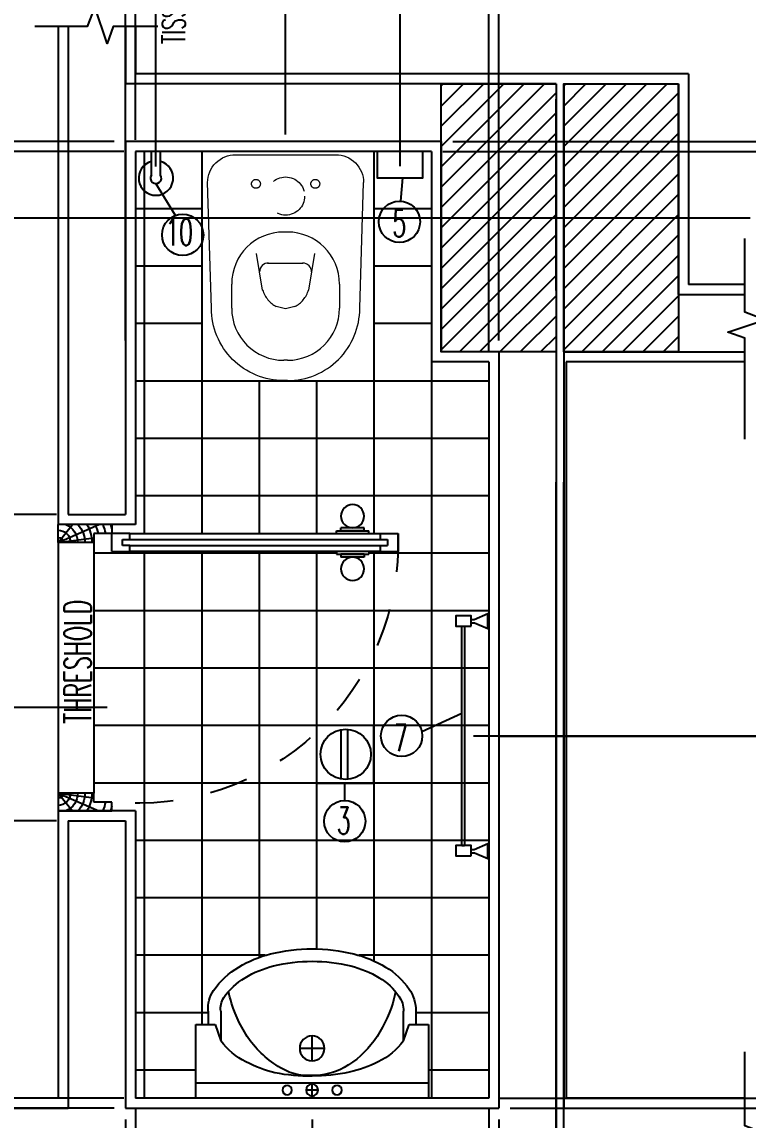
# Model space of a CAD drawing. Extents: x 417682.5 to 417711.4, y 43413.5 to 43433.4.
# Drawn here: x 417703.218 to 417705.115, y 43428.765 to 43431.633 of the extents above; entities that cross this region are included whole.
import ezdxf

# ---------------------------------------------------------------- set-up
doc = ezdxf.new("R2010")
doc.units = 0
doc.header["$MEASUREMENT"] = 0
doc.header["$PDMODE"] = 3
doc.header["$PDSIZE"] = 0.1
for name, pattern in [('CENTERX2', [4, 2.5, -0.5, 0.5, -0.5]), ('HIDDEN', [0.375, 0.25, -0.125]), ('HIDDEN2', [0.1875, 0.125, -0.0625])]:
    doc.linetypes.add(name, pattern=pattern)
doc.layers.get('0').update_dxf_attribs({"linetype": 'CONTINUOUS'})
doc.layers.get('DEFPOINTS').update_dxf_attribs({"linetype": 'CONTINUOUS'})
for name, color, linetype in [('2', 2, 'CONTINUOUS'), ('AXES', 11, 'CENTERX2'), ('COL', 2, 'CONTINUOUS'), ('DIM-NEW', 4, 'CONTINUOUS'), ('Dimout', 4, 'CONTINUOUS'), ('DOOR', 4, 'CONTINUOUS'), ('DW', 7, 'CONTINUOUS'), ('EJ', 8, 'CONTINUOUS'), ('ELE', 3, 'CONTINUOUS'), ('ELEV-MARK', 6, 'CONTINUOUS'), ('FIX', 3, 'CONTINUOUS'), ('HAT', 8, 'CONTINUOUS'), ('JUMP', 2, 'CONTINUOUS'), ('Plaster', 7, 'CONTINUOUS'), ('SUNI-FUR', 3, 'CONTINUOUS'), ('Tile', 5, 'CONTINUOUS'), ('TXT', 2, 'CONTINUOUS'), ('WALL', 6, 'CONTINUOUS')]:
    doc.layers.add(name, color=color, linetype=linetype)
doc.layers.get('EJ').off()
doc.styles.add('ROMANS', font='ROMANS.shx', dxfattribs={"width": 0.6})
doc.dimstyles.new('R50', dxfattribs={"dimscale": 0, "dimtxt": 0.06, "dimasz": 0.03, "dimexe": 0.03, "dimexo": 0.03, "dimgap": 0.03, "dimtad": 1, "dimdec": 0, "dimlfac": 1000, "dimzin": 13, "dimdsep": 46, "dimtxsty": 'ROMANS', "dimblk": 'ARCHTICK', "dimcen": 0.09, "dimclrd": 4, "dimclre": 4, "dimclrt": 2, "dimadec": 0, "dimazin": 0, "dimtfac": 1, "dimtdec": 0, "dimtofl": 0, "dimtmove": 2, "dimatfit": 3, "dimldrblk": 'CLOSEDBLANK', "dimfxl": 0, "dimtolj": 1, "dimtzin": 0, "dimarcsym": 0})

# ---------------------------------------------------------------- blocks, each defined once
blk = doc.blocks.new('C11')
at = {"layer": 'HAT'}
h = blk.add_hatch(dxfattribs=at)
h.set_pattern_fill('ANSI31', color=256, scale=300, style=0)
h.set_pattern_definition([(45, (-383765.23, -62181), (-26.5165043, 26.5165043), [])])
h.paths.add_polyline_path([(-20, 350), (-20, 700), (-320, 700), (-320, 350)])
h.paths.add_polyline_path([(-320, 0), (-20, 0), (-20, 350), (-320, 350)])
h = blk.add_hatch(dxfattribs=at)
h.set_pattern_fill('ANSI31', color=256, scale=300, style=0)
h.set_pattern_definition([(45, (-383445.23, -62181), (-26.5165043, 26.5165043), [])])
h.paths.add_polyline_path([(300, 350), (300, 700), (0, 700), (0, 350)])
h.paths.add_polyline_path([(0, 0), (300, 0), (300, 350), (0, 350)])
at = {"layer": 'COL'}
for points in [[(-20, 700), (-20, 0), (-320, 0), (-320, 700)], [(300, 700), (300, 0), (0, 0), (0, 700)]]:
    blk.add_lwpolyline(points, close=True, dxfattribs=at)
blk = doc.blocks.new('A$C3CD36B94')
at = {"layer": 'DOOR', "color": 0, "linetype": 'ByBlock'}
for p, q in [((105.9, 950.4), (55.9, 950.4)), ((55.9, 800.4), (55.9, 950.4)), ((105.9, 850.4), (105.9, 950.4)), ((805.9, 950.4), (855.9, 950.4)), ((805.9, 850.4), (805.9, 950.4)), ((855.9, 800.4), (855.9, 950.4)), ((855.9, 950.4), (855.9, 800.4)), ((80.9, 850.4), (105.9, 850.4)), ((80.9, 800.4), (80.9, 850.4)), ((830.9, 850.4), (805.9, 850.4)), ((830.9, 800.4), (830.9, 850.4)), ((55.9, 800.4), (80.9, 800.4)), ((130.9, 800.4), (80.9, 800.4)), ((80.9, 750.4), (80.9, 800.4)), ((130.9, 800.4), (130.9, 750.4)), ((855.9, 800.4), (830.9, 800.4)), ((113.9, 770.4), (97.9, 770.4)), ((97.9, 770.4), (97.9, 750.4)), ((113.9, 750.4), (113.9, 770.4)), ((97.9, 750.4), (80.9, 750.4)), ((130.9, 750.4), (113.9, 750.4)), ((64.7, 95.4), (64.7, 160.2)), ((73.7, 160.2), (64.7, 160.2)), ((73.7, 172.8), (73.7, 82.8)), ((80.9, 172.8), (73.7, 172.8)), ((73.7, 95.4), (73.7, 160.2)), ((130.9, 172.8), (138.1, 172.8)), ((138.1, 172.8), (138.1, 82.8)), ((138.1, 95.4), (138.1, 160.2)), ((138.1, 160.2), (147.1, 160.2)), ((147.1, 95.4), (147.1, 160.2)), ((73.7, 95.4), (64.7, 95.4)), ((138.1, 95.4), (147.1, 95.4)), ((80.9, 82.8), (73.7, 82.8)), ((130.9, 82.8), (138.1, 82.8)), ((80.9, 50.4), (80.9, 0.4)), ((80.9, 50.4), (97.9, 50.4)), ((97.9, 50.4), (97.9, 30.4)), ((113.9, 50.4), (113.9, 30.4)), ((113.9, 50.4), (130.9, 50.4)), ((130.9, 50.4), (130.9, 0.4)), ((130.9, 0.4), (80.9, 0.4)), ((80.9, 0.4), (130.9, 0.4)), ((97.9, 30.4), (113.9, 30.4))]:
    blk.add_line(p, q, dxfattribs=at)
at = {"layer": 'DOOR', "color": 9, "linetype": 'ByBlock'}
for p, q in [((105.9, 950.4), (55.9, 910.3)), ((105.9, 950.4), (55.9, 836.7)), ((105.9, 950.4), (92.6, 850.4)), ((805.9, 950.4), (819.3, 850.4)), ((805.9, 950.4), (855.9, 836.7)), ((805.9, 950.4), (855.9, 910.3))]:
    blk.add_line(p, q, dxfattribs=at)
at = {"layer": 'DOOR', "linetype": 'ByBlock'}
for p, q in [((80.9, 750.4), (80.9, 50.4)), ((97.9, 750.4), (97.9, 50.4)), ((113.9, 750.4), (113.9, 50.4)), ((130.9, 50.4), (130.9, 750.4))]:
    blk.add_line(p, q, dxfattribs=at)
at = {"layer": 'DOOR', "color": 0, "linetype": 'ByBlock'}
for centre in [(32.4, 127.8), (179.5, 127.8)]:
    blk.add_circle(centre, 32.4, dxfattribs=at)
at = {"layer": 'DOOR', "color": 9, "linetype": 'ByBlock'}
for centre, radius, start, end in [((105.9, 950.4), 54.4, 203.2074, 270), ((105.9, 950.4), 34.4, 180, 270), ((105.9, 950.4), 14.4, 180, 270), ((805.9, 950.4), 34.4, 270, 0), ((805.9, 950.4), 14.4, 270, 0), ((805.9, 950.4), 54.4, 270, 336.7926), ((105.9, 950.4), 74.4, 227.7764, 270), ((805.9, 950.4), 74.4, 270, 312.2236), ((105.9, 950.4), 94.4, 238.0182, 270), ((805.9, 950.4), 94.4, 270, 301.9818), ((105.9, 950.4), 114.4, 244.0838, 257.3774), ((105.9, 950.4), 134.4, 248.1598, 259.28), ((105.9, 950.4), 154.4, 251.1053, 256.2858), ((805.9, 950.4), 134.4, 280.72, 291.8402), ((805.9, 950.4), 154.4, 283.7142, 288.8947)]:
    blk.add_arc(centre, radius, start, end, dxfattribs=at)
at = {"layer": 'DOOR', "linetype": 'HIDDEN', "ltscale": 0.5}
blk.add_arc((105.9, 728.6), 728.6, 268.0335, 5.6617, dxfattribs=at)
blk = doc.blocks.new('WC')
at = {"layer": 'FIX', "lineweight": 20}
for p, q in [((475, 140.8), (538, 140.8)), ((394.8, 75.7), (490.4, 60.1)), ((339, 4.8), (339, -4.8)), ((533.7, 24.2), (539.5, 0)), ((539.5, 0), (533.7, -24.2)), ((674, 4.8), (674, -4.8)), ((490.4, -60.1), (394.8, -75.7)), ((538, -140.8), (475, -140.8)), ((213.2, -203.8), (210, -203.8))]:
    blk.add_line(p, q, dxfattribs=at)
at = {"layer": 'FIX', "linetype": 'Continuous', "lineweight": 20}
blk.add_line((420.1, -47.3), (420.4, 44.6), dxfattribs=at)
at = {"layer": 'FIX', "lineweight": 20}
for points in [[(210, -203.8, -0.414214), (137, -130.8), (137, 0), (137, 130.8, -0.414214), (210, 203.8)], [(727, -4.8), (727, 4.8, 0.414214), (538, 193.8), (210, 203.8)], [(727, 4.8), (727, -4.8, -0.414214), (538, -193.8), (210, -203.8)]]:
    blk.add_lwpolyline(points, format="xyb", dxfattribs=at)
at = {"layer": 'FIX', "linetype": 'HIDDEN', "lineweight": 20, "ltscale": 0.05}
for centre in [(213.2, 77.5), (213.2, -77.5)]:
    blk.add_circle(centre, 11.6, dxfattribs=at)
at = {"layer": 'FIX', "linetype": 'HIDDEN2', "lineweight": 20, "ltscale": 0.3}
blk.add_circle((245, 0), 49.8, dxfattribs=at)
at = {"layer": 'FIX', "lineweight": 20}
for centre, radius, start, end in [((475, 4.8), 136, 90, 180), ((538, 4.8), 136, 360, 90), ((464.4, -17.6), 82, 51.0758, 71.504), ((473, -6.9), 68.2, 27.1532, 51.0758), ((475, -4.8), 136, 180, 270), ((473, 6.9), 68.2, 308.9242, 332.8468), ((538, -4.8), 136, 270, 0), ((464.4, 17.6), 82, 288.496, 308.9242)]:
    blk.add_arc(centre, radius, start, end, dxfattribs=at)
at = {"layer": 'FIX', "linetype": 'Continuous', "lineweight": 20}
for centre, start, end in [((442.7, 45.5), 88.3879, 182.3338), ((442.4, -45.6), 177.6662, 271.6121)]:
    blk.add_arc(centre, 22.3, start, end, dxfattribs=at)
blk = doc.blocks.new('3')
at = {"layer": 'SUNI-FUR', "linetype": 'Continuous'}
for p, q in [((-0.3039, 0), (-0.3039, -0.1919)), ((0.3039, 0), (-0.3039, 0)), ((0.3039, -0.1919), (0.3039, 0)), ((0.0156, -0.021), (-0.0155, -0.021)), ((0, -0.0055), (0, -0.0366)), ((0.3039, -0.039), (-0.3039, -0.039)), ((0, -0.0975), (0, -0.1625)), ((0.0325, -0.13), (-0.0325, -0.13)), ((-0.2537, -0.1919), (-0.2387, -0.1496)), ((-0.2389, -0.2275), (-0.2389, -0.15)), ((0.2387, -0.1496), (0.2537, -0.1919)), ((0.2389, -0.15), (0.2389, -0.2275)), ((-0.3039, -0.1919), (-0.2537, -0.1919)), ((-0.2714, -0.2275), (-0.2714, -0.1919)), ((0.2537, -0.1919), (0.3039, -0.1919)), ((0.2714, -0.1919), (0.2714, -0.2275))]:
    blk.add_line(p, q, dxfattribs=at)
for centre, radius in [((-0.065, -0.021), 0.0124), ((0, -0.021), 0.0155), ((0.065, -0.021), 0.0124), ((0, -0.13), 0.0325)]:
    blk.add_circle(centre, radius, dxfattribs=at)
for centre, radius, start, end in [((-0.028, -0.3651), 0.3068, 103.0865, 118.1878), ((0.0537, -0.3121), 0.2697, 118.7422, 143.0578), ((-0.0078, -0.528), 0.4705, 89.0532, 100.9895), ((-0.012, -0.189), 0.1301, 84.8536, 119.4454), ((0.0031, -0.2275), 0.1682, 61.4441, 91.1678), ((0, -0.5271), 0.4694, 78.0637, 90), ((-0.0403, -0.2967), 0.2498, 35.9608, 60.2764), ((0.0338, -0.3673), 0.3061, 62.9623, 78.0637), ((-0.0851, -0.2667), 0.1932, 117.0377, 142.6695), ((0.0851, -0.2667), 0.1932, 37.3305, 62.9623), ((0.104, -0.3429), 0.3284, 144.0392, 163.2739), ((-0.104, -0.3429), 0.3284, 16.7261, 35.9608), ((-0.1911, -0.2352), 0.0807, 174.5539, 214.673), ((-0.1868, -0.2338), 0.0525, 173.0893, 213.2084), ((0.1708, -0.2275), 0.068, 325.327, 0), ((0.1708, -0.2275), 0.1005, 325.327, 0), ((0.2045, -0.3731), 0.4333, 163.2739, 167.375), ((-0.2045, -0.3731), 0.4333, 12.7359, 16.7261), ((-0.0828, -0.1603), 0.2123, 214.673, 239.0867), ((-0.0828, -0.1603), 0.1798, 214.673, 239.0867), ((0.0893, -0.1711), 0.1672, 300.9133, 325.327), ((0.0893, -0.1711), 0.1997, 300.9133, 325.327), ((-0.0354, -0.0811), 0.2721, 239.0867, 256.0699), ((0.0354, -0.0811), 0.2721, 283.9301, 300.9133), ((-0.0354, -0.0811), 0.3046, 239.0867, 256.0699), ((0.0354, -0.0811), 0.3046, 283.9301, 300.9133), ((0, 0.0617), 0.4192, 256.0699, 270), ((0, 0.0617), 0.4192, 270, 283.9301), ((0, 0.0617), 0.4517, 256.0699, 270), ((0, 0.0617), 0.4517, 270, 283.9301)]:
    blk.add_arc(centre, radius, start, end, dxfattribs=at)
blk = doc.blocks.new('A$C31925312')
at = {"layer": 'FIX'}
for p, q in [((0.0486, 0.625), (0.0838, 0.6402)), ((0.0838, 0.6402), (0.0859, 0.6402)), ((0.0838, 0.6402), (0.0838, 0.6007)), ((0.0845, 0.6402), (0.0845, 0.6007)), ((0.085, 0.6402), (0.085, 0.6007)), ((0.0856, 0.6402), (0.0856, 0.6007)), ((0.0224, 0.6066), (0.0159, 0.6066)), ((0.0395, 0.625), (0.0486, 0.625)), ((0.0395, 0.6163), (0.0476, 0.6163)), ((0.0476, 0.6163), (0.0838, 0.6007)), ((0.0838, 0.6007), (0.0859, 0.6007)), ((0.0486, 0.0242), (0.0838, 0.0394)), ((0.0838, 0.0394), (0.0838, 0)), ((0.0838, 0.0394), (0.0859, 0.0394)), ((0.0845, 0.0394), (0.0845, 0)), ((0.085, 0.0394), (0.085, 0)), ((0.0856, 0.0394), (0.0856, 0)), ((0.0395, 0.0242), (0.0486, 0.0242)), ((0.0395, 0.0156), (0.0476, 0.0156)), ((0.0476, 0.0156), (0.0838, 0)), ((0.0838, 0), (0.0859, 0))]:
    blk.add_line(p, q, dxfattribs=at)
for points in [[(0.0395, 0.6333), (0.0395, 0.6065), (0, 0.6065), (0, 0.6333)], [(0.0395, 0.0333), (0.0395, 0.0065), (0, 0.0065), (0, 0.0333)]]:
    blk.add_lwpolyline(points, close=True, dxfattribs=at)
blk.add_lwpolyline([(0.0159, 0.6066), (0.0159, 0.0333), (0.0224, 0.0333), (0.0224, 0.6066)], dxfattribs=at)
blk = doc.blocks.new('A$C67076F16')
at = {"layer": 'DIM-NEW'}
for p, q in [((0.0127, 0.0913), (0.1876, 0.0913)), ((0.0138, 0.1136), (0.1863, 0.1136))]:
    blk.add_line(p, q, dxfattribs=at)
at = {"layer": 'DW'}
blk.add_lwpolyline([(0, 0.2), (0, 0), (0.2, 0), (0.2, 0.2)], close=True, dxfattribs=at)
at = {"layer": 'FIX', "color": 2}
blk.add_circle((0.1, 0.0983), 0.0876, dxfattribs=at)
blk = doc.blocks.new('A$C785E76E1')
at = {"layer": 'JUMP'}
for p, q in [((0.033, 0.0529), (0.033, 0.1149)), ((0.057, 0.0529), (0.057, 0.1149))]:
    blk.add_line(p, q, dxfattribs=at)
for radius, start, end in [(0.045, 105.4782, 74.5218), (0.0144, 146.4427, 33.5573)]:
    blk.add_arc((0.045, 0.045), radius, start, end, dxfattribs=at)
blk = doc.blocks.new('_ARCHTICK')
at = {"color": 0, "linetype": 'ByBlock', "const_width": 0.15}
blk.add_lwpolyline([(-0.5, -0.5), (0.5, 0.5)], dxfattribs=at)
blk = doc.blocks.new('*D93')
at = {"layer": '2', "color": 4, "lineweight": -2}
for p, q in [((417703.9072, 43431.3386), (417703.9072, 43432.2558)), ((417704.2061, 43431.256), (417704.2061, 43432.2558)), ((417704.2061, 43432.2258), (417703.9072, 43432.2258))]:
    blk.add_line(p, q, dxfattribs=at)
at = {"layer": 'DEFPOINTS', "color": 0}
for p in [(417703.9072, 43432.2258), (417703.9072, 43431.3086), (417704.2061, 43431.226)]:
    blk.add_point(p, dxfattribs=at)
at = {"layer": '2', "color": 4, "lineweight": -2, "xscale": 0.03, "yscale": 0.03, "zscale": 0.03, "rotation": 180}
blk.add_blockref('_ARCHTICK', (417703.9072, 43432.2258), dxfattribs=at)
at = {"layer": '2', "color": 4, "lineweight": -2, "xscale": 0.03, "yscale": 0.03, "zscale": 0.03}
blk.add_blockref('_ARCHTICK', (417704.2061, 43432.2258), dxfattribs=at)
at = {"layer": '2', "color": 2, "insert": (417704.0567, 43432.2858), "char_height": 0.06, "attachment_point": 5, "style": 'ROMANS'}
blk.add_mtext('\\A1;299', dxfattribs=at)
blk = doc.blocks.new('_ClosedBlank')
at = {"color": 0, "linetype": 'ByBlock', "lineweight": -2}
for p, q in [((-1, 0.167), (0, 0)), ((-1, 0.167), (-1, -0.167)), ((0, 0), (-1, -0.167))]:
    blk.add_line(p, q, dxfattribs=at)
blk = doc.blocks.new('*D94')
at = {"layer": '2', "color": 4, "lineweight": -2}
for p, q in [((417703.5684, 43431.255), (417703.5684, 43432.2558)), ((417703.9072, 43431.3386), (417703.9072, 43432.2558)), ((417703.9072, 43432.2258), (417703.5684, 43432.2258))]:
    blk.add_line(p, q, dxfattribs=at)
at = {"layer": 'DEFPOINTS', "color": 0}
for p in [(417703.5684, 43432.2258), (417703.9072, 43431.3086), (417703.5684, 43431.225)]:
    blk.add_point(p, dxfattribs=at)
at = {"layer": '2', "color": 4, "lineweight": -2, "xscale": 0.03, "yscale": 0.03, "zscale": 0.03, "rotation": 180}
blk.add_blockref('_ARCHTICK', (417703.5684, 43432.2258), dxfattribs=at)
at = {"layer": '2', "color": 4, "lineweight": -2, "xscale": 0.03, "yscale": 0.03, "zscale": 0.03}
blk.add_blockref('_ARCHTICK', (417703.9072, 43432.2258), dxfattribs=at)
at = {"layer": '2', "color": 2, "insert": (417703.7378, 43432.2858), "char_height": 0.06, "attachment_point": 5, "style": 'ROMANS'}
blk.add_mtext('\\A1;339', dxfattribs=at)
blk = doc.blocks.new('*D95')
at = {"layer": '2', "color": 4, "lineweight": -2}
for p, q in [((417703.515, 43428.7919), (417703.515, 43428.0042)), ((417703.9765, 43428.7659), (417703.9765, 43428.0042)), ((417703.515, 43428.0342), (417703.9765, 43428.0342))]:
    blk.add_line(p, q, dxfattribs=at)
at = {"layer": 'DEFPOINTS', "color": 0}
for p in [(417703.515, 43428.8219), (417703.9765, 43428.7959), (417703.9765, 43428.0342)]:
    blk.add_point(p, dxfattribs=at)
at = {"layer": '2', "color": 4, "lineweight": -2, "xscale": 0.03, "yscale": 0.03, "zscale": 0.03, "rotation": 180}
blk.add_blockref('_ARCHTICK', (417703.515, 43428.0342), dxfattribs=at)
at = {"layer": '2', "color": 4, "lineweight": -2, "xscale": 0.03, "yscale": 0.03, "zscale": 0.03}
blk.add_blockref('_ARCHTICK', (417703.9765, 43428.0342), dxfattribs=at)
at = {"layer": '2', "color": 2, "insert": (417703.7458, 43428.0942), "char_height": 0.06, "attachment_point": 5, "style": 'ROMANS'}
blk.add_mtext('\\A1;462', dxfattribs=at)
blk = doc.blocks.new('*D96')
at = {"layer": '2', "color": 4, "lineweight": -2}
for p, q in [((417704.438, 43428.7919), (417704.438, 43428.0042)), ((417703.9765, 43428.7359), (417703.9765, 43428.0042)), ((417703.9765, 43428.0342), (417704.438, 43428.0342))]:
    blk.add_line(p, q, dxfattribs=at)
at = {"layer": 'DEFPOINTS', "color": 0}
for p in [(417704.438, 43428.8219), (417703.9765, 43428.7659), (417704.438, 43428.0342)]:
    blk.add_point(p, dxfattribs=at)
at = {"layer": '2', "color": 4, "lineweight": -2, "xscale": 0.03, "yscale": 0.03, "zscale": 0.03, "rotation": 180}
blk.add_blockref('_ARCHTICK', (417703.9765, 43428.0342), dxfattribs=at)
at = {"layer": '2', "color": 4, "lineweight": -2, "xscale": 0.03, "yscale": 0.03, "zscale": 0.03}
blk.add_blockref('_ARCHTICK', (417704.438, 43428.0342), dxfattribs=at)
at = {"layer": '2', "color": 2, "insert": (417704.2073, 43428.0942), "char_height": 0.06, "attachment_point": 5, "style": 'ROMANS'}
blk.add_mtext('\\A1;462', dxfattribs=at)
blk = doc.blocks.new('*D97')
at = {"layer": '2', "color": 4, "lineweight": -2}
for p, q in [((417703.515, 43428.7919), (417703.515, 43427.8549)), ((417704.438, 43428.7919), (417704.438, 43427.8549)), ((417703.515, 43427.8849), (417704.438, 43427.8849))]:
    blk.add_line(p, q, dxfattribs=at)
at = {"layer": 'DEFPOINTS', "color": 0}
for p in [(417703.515, 43428.8219), (417704.438, 43428.8219), (417704.438, 43427.8849)]:
    blk.add_point(p, dxfattribs=at)
at = {"layer": '2', "color": 4, "lineweight": -2, "xscale": 0.03, "yscale": 0.03, "zscale": 0.03, "rotation": 180}
blk.add_blockref('_ARCHTICK', (417703.515, 43427.8849), dxfattribs=at)
at = {"layer": '2', "color": 4, "lineweight": -2, "xscale": 0.03, "yscale": 0.03, "zscale": 0.03}
blk.add_blockref('_ARCHTICK', (417704.438, 43427.8849), dxfattribs=at)
at = {"layer": '2', "color": 2, "insert": (417703.9765, 43427.9449), "char_height": 0.06, "attachment_point": 5, "style": 'ROMANS'}
blk.add_mtext('\\A1;923', dxfattribs=at)
blk = doc.blocks.new('*D98')
at = {"layer": '2', "color": 4, "lineweight": -2}
for p, q in [((417703.489, 43428.7659), (417703.489, 43427.7055)), ((417704.464, 43428.7659), (417704.464, 43427.7055)), ((417703.489, 43427.7355), (417704.464, 43427.7355))]:
    blk.add_line(p, q, dxfattribs=at)
at = {"layer": 'DEFPOINTS', "color": 0}
for p in [(417703.489, 43428.7959), (417704.464, 43428.7959), (417704.464, 43427.7355)]:
    blk.add_point(p, dxfattribs=at)
at = {"layer": '2', "color": 4, "lineweight": -2, "xscale": 0.03, "yscale": 0.03, "zscale": 0.03, "rotation": 180}
blk.add_blockref('_ARCHTICK', (417703.489, 43427.7355), dxfattribs=at)
at = {"layer": '2', "color": 4, "lineweight": -2, "xscale": 0.03, "yscale": 0.03, "zscale": 0.03}
blk.add_blockref('_ARCHTICK', (417704.464, 43427.7355), dxfattribs=at)
at = {"layer": '2', "color": 2, "insert": (417703.9765, 43427.7955), "char_height": 0.06, "attachment_point": 5, "style": 'ROMANS'}
blk.add_mtext('\\A1;975', dxfattribs=at)
blk = doc.blocks.new('*D99')
at = {"layer": '2', "color": 4, "lineweight": -2}
for p, q in [((417704.398, 43429.768), (417705.9457, 43429.768)), ((417705.9157, 43428.8219), (417705.9157, 43429.768)), ((417704.468, 43428.8219), (417705.9457, 43428.8219))]:
    blk.add_line(p, q, dxfattribs=at)
at = {"layer": 'DEFPOINTS', "color": 0}
for p in [(417704.368, 43429.768), (417705.9157, 43429.768), (417704.438, 43428.8219)]:
    blk.add_point(p, dxfattribs=at)
at = {"layer": '2', "color": 4, "lineweight": -2, "xscale": 0.03, "yscale": 0.03, "zscale": 0.03}
for p, rotation in [((417705.9157, 43429.768), 90), ((417705.9157, 43428.8219), 270)]:
    blk.add_blockref('_ARCHTICK', p, dxfattribs=dict(at, rotation=rotation))
at = {"layer": '2', "color": 2, "insert": (417705.8557, 43429.2949), "char_height": 0.06, "attachment_point": 5, "rotation": 90, "style": 'ROMANS'}
blk.add_mtext('\\A1;946', dxfattribs=at)
blk = doc.blocks.new('*D100')
at = {"layer": '2', "color": 4, "lineweight": -2}
for p, q in [((417704.318, 43431.2949), (417705.9457, 43431.2949)), ((417705.9157, 43429.7673), (417705.9157, 43431.2949)), ((417704.468, 43429.7673), (417705.9457, 43429.7673))]:
    blk.add_line(p, q, dxfattribs=at)
at = {"layer": 'DEFPOINTS', "color": 0}
for p in [(417704.288, 43431.2949), (417705.9157, 43431.2949), (417704.438, 43429.7673)]:
    blk.add_point(p, dxfattribs=at)
at = {"layer": '2', "color": 4, "lineweight": -2, "xscale": 0.03, "yscale": 0.03, "zscale": 0.03}
for p, rotation in [((417705.9157, 43431.2949), 90), ((417705.9157, 43429.7673), 270)]:
    blk.add_blockref('_ARCHTICK', p, dxfattribs=dict(at, rotation=rotation))
at = {"layer": '2', "color": 2, "insert": (417705.8557, 43430.5311), "char_height": 0.06, "attachment_point": 5, "rotation": 90, "style": 'ROMANS'}
blk.add_mtext('\\A1;1528', dxfattribs=at)
blk = doc.blocks.new('*D102')
at = {"layer": '2', "color": 4, "lineweight": -2}
for p, q in [((417704.344, 43431.3209), (417706.2667, 43431.3209)), ((417706.2367, 43431.3209), (417706.2367, 43428.7959)), ((417704.494, 43428.7959), (417706.2667, 43428.7959))]:
    blk.add_line(p, q, dxfattribs=at)
at = {"layer": 'DEFPOINTS', "color": 0}
for p in [(417704.314, 43431.3209), (417704.464, 43428.7959), (417706.2367, 43428.7959)]:
    blk.add_point(p, dxfattribs=at)
at = {"layer": '2', "color": 4, "lineweight": -2, "xscale": 0.03, "yscale": 0.03, "zscale": 0.03}
for p, rotation in [((417706.2367, 43431.3209), 90), ((417706.2367, 43428.7959), 270)]:
    blk.add_blockref('_ARCHTICK', p, dxfattribs=dict(at, rotation=rotation))
at = {"layer": '2', "color": 2, "insert": (417706.1767, 43430.0584), "char_height": 0.06, "attachment_point": 5, "rotation": 90, "style": 'ROMANS'}
blk.add_mtext('\\A1;2525', dxfattribs=at)
blk = doc.blocks.new('*D103')
at = {"layer": '2', "color": 4, "lineweight": -2}
for p, q in [((417703.515, 43431.3249), (417703.515, 43432.2558)), ((417703.5684, 43431.255), (417703.5684, 43432.2558)), ((417703.515, 43432.2258), (417703.485, 43432.2258)), ((417703.5684, 43432.2258), (417703.5984, 43432.2258))]:
    blk.add_line(p, q, dxfattribs=at)
at = {"layer": 'DEFPOINTS', "color": 0}
for p in [(417703.515, 43432.2258), (417703.515, 43431.2949), (417703.5684, 43431.225)]:
    blk.add_point(p, dxfattribs=at)
at = {"layer": '2', "color": 4, "lineweight": -2, "xscale": 0.03, "yscale": 0.03, "zscale": 0.03}
blk.add_blockref('_ARCHTICK', (417703.515, 43432.2258), dxfattribs=at)
at = {"layer": '2', "color": 4, "lineweight": -2, "xscale": 0.03, "yscale": 0.03, "zscale": 0.03, "rotation": 180}
blk.add_blockref('_ARCHTICK', (417703.5684, 43432.2258), dxfattribs=at)
at = {"layer": '2', "color": 2, "insert": (417703.5417, 43432.3308), "char_height": 0.06, "attachment_point": 5, "style": 'ROMANS'}
blk.add_mtext('\\A1;53', dxfattribs=at)
blk = doc.blocks.new('*D104')
at = {"layer": '2', "color": 4, "lineweight": -2}
for p, q in [((417704.2061, 43431.3249), (417704.2061, 43432.2558)), ((417704.438, 43430.7749), (417704.438, 43432.2558)), ((417704.2061, 43432.2258), (417704.438, 43432.2258))]:
    blk.add_line(p, q, dxfattribs=at)
at = {"layer": 'DEFPOINTS', "color": 0}
for p in [(417704.438, 43432.2258), (417704.2061, 43431.2949), (417704.438, 43430.7449)]:
    blk.add_point(p, dxfattribs=at)
at = {"layer": '2', "color": 4, "lineweight": -2, "xscale": 0.03, "yscale": 0.03, "zscale": 0.03, "rotation": 180}
blk.add_blockref('_ARCHTICK', (417704.2061, 43432.2258), dxfattribs=at)
at = {"layer": '2', "color": 4, "lineweight": -2, "xscale": 0.03, "yscale": 0.03, "zscale": 0.03}
blk.add_blockref('_ARCHTICK', (417704.438, 43432.2258), dxfattribs=at)
at = {"layer": '2', "color": 2, "insert": (417704.3221, 43432.2858), "char_height": 0.06, "attachment_point": 5, "style": 'ROMANS'}
blk.add_mtext('\\A1;232', dxfattribs=at)
blk = doc.blocks.new('*D106')
at = {"layer": '2', "color": 4, "lineweight": -2}
for p, q in [((417703.489, 43430.8009), (417703.489, 43432.5118)), ((417704.464, 43430.8009), (417704.464, 43432.5118)), ((417704.464, 43432.4818), (417703.489, 43432.4818))]:
    blk.add_line(p, q, dxfattribs=at)
at = {"layer": 'DEFPOINTS', "color": 0}
for p in [(417703.489, 43432.4818), (417703.489, 43430.7709), (417704.464, 43430.7709)]:
    blk.add_point(p, dxfattribs=at)
at = {"layer": '2', "color": 4, "lineweight": -2, "xscale": 0.03, "yscale": 0.03, "zscale": 0.03, "rotation": 180}
blk.add_blockref('_ARCHTICK', (417703.489, 43432.4818), dxfattribs=at)
at = {"layer": '2', "color": 4, "lineweight": -2, "xscale": 0.03, "yscale": 0.03, "zscale": 0.03}
blk.add_blockref('_ARCHTICK', (417704.464, 43432.4818), dxfattribs=at)
at = {"layer": '2', "color": 2, "insert": (417703.9765, 43432.5418), "char_height": 0.06, "attachment_point": 5, "style": 'ROMANS'}
blk.add_mtext('\\A1;975', dxfattribs=at)
blk = doc.blocks.new('*D107')
at = {"layer": '2', "color": 4, "lineweight": -2}
for p, q in [((417703.485, 43431.2949), (417702.6709, 43431.2949)), ((417702.7009, 43431.2949), (417702.7009, 43430.3459)), ((417703.309, 43430.3459), (417702.6709, 43430.3459))]:
    blk.add_line(p, q, dxfattribs=at)
at = {"layer": 'DEFPOINTS', "color": 0}
for p in [(417703.515, 43431.2949), (417702.7009, 43430.3459), (417703.339, 43430.3459)]:
    blk.add_point(p, dxfattribs=at)
at = {"layer": '2', "color": 4, "lineweight": -2, "xscale": 0.03, "yscale": 0.03, "zscale": 0.03}
for p, rotation in [((417702.7009, 43431.2949), 90), ((417702.7009, 43430.3459), 270)]:
    blk.add_blockref('_ARCHTICK', p, dxfattribs=dict(at, rotation=rotation))
at = {"layer": '2', "color": 2, "insert": (417702.6409, 43430.8204), "char_height": 0.06, "attachment_point": 5, "rotation": 90, "style": 'ROMANS'}
blk.add_mtext('\\A1;949', dxfattribs=at)
blk = doc.blocks.new('*D108')
at = {"layer": '2', "color": 4, "lineweight": -2}
for p, q in [((417702.7009, 43429.5459), (417702.7009, 43430.3459)), ((417703.309, 43429.5459), (417702.6709, 43429.5459))]:
    blk.add_line(p, q, dxfattribs=at)
at = {"layer": 'DEFPOINTS', "color": 0}
for p in [(417702.7009, 43430.3459), (417702.7009, 43430.3459), (417703.339, 43429.5459)]:
    blk.add_point(p, dxfattribs=at)
at = {"layer": '2', "color": 4, "lineweight": -2, "xscale": 0.03, "yscale": 0.03, "zscale": 0.03}
for p, rotation in [((417702.7009, 43430.3459), 90), ((417702.7009, 43429.5459), 270)]:
    blk.add_blockref('_ARCHTICK', p, dxfattribs=dict(at, rotation=rotation))
at = {"layer": '2', "color": 2, "insert": (417702.6409, 43429.9459), "char_height": 0.06, "attachment_point": 5, "rotation": 90, "style": 'ROMANS'}
blk.add_mtext('\\A1;800', dxfattribs=at)
blk = doc.blocks.new('*D109')
at = {"layer": '2', "color": 4, "lineweight": -2}
for p, q in [((417703.309, 43429.5459), (417702.6709, 43429.5459)), ((417702.7009, 43429.5459), (417702.7009, 43428.8219)), ((417703.485, 43428.8219), (417702.6709, 43428.8219))]:
    blk.add_line(p, q, dxfattribs=at)
at = {"layer": 'DEFPOINTS', "color": 0}
for p in [(417703.339, 43429.5459), (417702.7009, 43428.8219), (417703.515, 43428.8219)]:
    blk.add_point(p, dxfattribs=at)
at = {"layer": '2', "color": 4, "lineweight": -2, "xscale": 0.03, "yscale": 0.03, "zscale": 0.03}
for p, rotation in [((417702.7009, 43429.5459), 90), ((417702.7009, 43428.8219), 270)]:
    blk.add_blockref('_ARCHTICK', p, dxfattribs=dict(at, rotation=rotation))
at = {"layer": '2', "color": 2, "insert": (417702.6409, 43429.1839), "char_height": 0.06, "attachment_point": 5, "rotation": 90, "style": 'ROMANS'}
blk.add_mtext('\\A1;724', dxfattribs=at)
blk = doc.blocks.new('*D110')
at = {"layer": '2', "color": 4, "lineweight": -2}
for p, q in [((417703.485, 43431.2949), (417702.5685, 43431.2949)), ((417702.5985, 43428.8219), (417702.5985, 43431.2949)), ((417703.485, 43428.8219), (417702.5685, 43428.8219))]:
    blk.add_line(p, q, dxfattribs=at)
at = {"layer": 'DEFPOINTS', "color": 0}
for p in [(417702.5985, 43431.2949), (417703.515, 43431.2949), (417703.515, 43428.8219)]:
    blk.add_point(p, dxfattribs=at)
at = {"layer": '2', "color": 4, "lineweight": -2, "xscale": 0.03, "yscale": 0.03, "zscale": 0.03}
for p, rotation in [((417702.5985, 43431.2949), 90), ((417702.5985, 43428.8219), 270)]:
    blk.add_blockref('_ARCHTICK', p, dxfattribs=dict(at, rotation=rotation))
at = {"layer": '2', "color": 2, "insert": (417702.5385, 43430.0584), "char_height": 0.06, "attachment_point": 5, "rotation": 90, "style": 'ROMANS'}
blk.add_mtext('\\A1;2473', dxfattribs=at)
blk = doc.blocks.new('*D111')
at = {"layer": '2', "color": 4, "lineweight": -2}
for p, q in [((417703.459, 43431.3209), (417702.4634, 43431.3209)), ((417702.4934, 43431.3209), (417702.4934, 43428.7959)), ((417703.459, 43428.7959), (417702.4634, 43428.7959))]:
    blk.add_line(p, q, dxfattribs=at)
at = {"layer": 'DEFPOINTS', "color": 0}
for p in [(417703.489, 43431.3209), (417702.4934, 43428.7959), (417703.489, 43428.7959)]:
    blk.add_point(p, dxfattribs=at)
at = {"layer": '2', "color": 4, "lineweight": -2, "xscale": 0.03, "yscale": 0.03, "zscale": 0.03}
for p, rotation in [((417702.4934, 43431.3209), 90), ((417702.4934, 43428.7959), 270)]:
    blk.add_blockref('_ARCHTICK', p, dxfattribs=dict(at, rotation=rotation))
at = {"layer": '2', "color": 2, "insert": (417702.4334, 43430.0584), "char_height": 0.06, "attachment_point": 5, "rotation": 90, "style": 'ROMANS'}
blk.add_mtext('\\A1;2525', dxfattribs=at)

msp = doc.modelspace()

# ---------------------------------------------------------------- linework, layer by layer
at = {"layer": '2'}
for p, q in [((417703.313, 43430.2731), (417703.313, 43429.6186)), ((417703.4065, 43430.2731), (417703.4065, 43429.6186)), ((417704.2631, 43429.7794), (417704.368, 43429.8275))]:
    msp.add_line(p, q, dxfattribs=at)
for points in [[(417703.5733, 43431.6206), (417703.4567, 43431.6206), (417703.4407, 43431.5766), (417703.4087, 43431.6726), (417703.3887, 43431.6206), (417703.2518, 43431.6206)], [(417704.1461, 43431.2949), (417704.1461, 43431.226), (417704.2661, 43431.226), (417704.2661, 43431.2949)], [(417705.1068, 43430.5434), (417705.1068, 43430.8069), (417705.0628, 43430.8229), (417705.1588, 43430.8549), (417705.1068, 43430.8749), (417705.1068, 43431.0675)], [(417705.1068, 43428.4184), (417705.1068, 43428.6819), (417705.0628, 43428.6979), (417705.1588, 43428.7299), (417705.1068, 43428.7499), (417705.1068, 43428.9425)]]:
    msp.add_lwpolyline(points, dxfattribs=at)
at = {"layer": 'AXES'}
for p, q in [((417704.614, 43427.9312), (417704.614, 43432.6118)), ((417704.634, 43427.9312), (417704.634, 43432.6118)), ((417702.6205, 43431.1209), (417706.5484, 43431.1209))]:
    msp.add_line(p, q, dxfattribs=at)
at = {"layer": 'DW'}
msp.add_line((417704.2086, 43431.1647), (417704.2134, 43431.226), dxfattribs=at)
at = {"layer": 'ELE'}
for p, q in [((417703.6193, 43431.1272), (417703.5684, 43431.2106)), ((417704.0617, 43429.5991), (417704.0617, 43429.6471))]:
    msp.add_line(p, q, dxfattribs=at)
at = {"layer": 'ELEV-MARK', "color": 6, "linetype": 'HIDDEN'}
msp.add_line((417703.4407, 43429.8422), (417701.8955, 43429.8422), dxfattribs=at)
at = {"layer": 'FIX', "color": 2}
for centre in [(417704.2045, 43431.1109), (417703.6384, 43431.0768), (417704.2104, 43429.768), (417704.0617, 43429.5451)]:
    msp.add_circle(centre, 0.054, dxfattribs=at)
at = {"layer": 'Plaster'}
for p, q in [((417703.313, 43431.6206), (417703.313, 43430.3199)), ((417703.515, 43431.6206), (417703.515, 43431.4969)), ((417704.96, 43431.4969), (417703.515, 43431.4969)), ((417704.96, 43431.4969), (417704.96, 43430.9469)), ((417704.288, 43431.2949), (417703.515, 43431.2949)), ((417703.515, 43431.2949), (417703.515, 43430.3199)), ((417704.288, 43431.2949), (417704.288, 43430.7449)), ((417705.1068, 43430.9469), (417704.96, 43430.9469)), ((417704.438, 43430.7449), (417704.288, 43430.7449)), ((417704.438, 43430.7449), (417704.438, 43428.8219)), ((417705.1068, 43430.7449), (417704.64, 43430.7449)), ((417704.64, 43430.7449), (417704.64, 43428.8219)), ((417703.515, 43430.3199), (417703.313, 43430.3199)), ((417703.313, 43429.5719), (417703.313, 43428.8219)), ((417703.515, 43429.5719), (417703.313, 43429.5719)), ((417703.515, 43429.5719), (417703.515, 43428.8219)), ((417703.313, 43428.8219), (417703.1168, 43428.8219)), ((417704.438, 43428.8219), (417703.515, 43428.8219)), ((417705.1068, 43428.8219), (417704.64, 43428.8219))]:
    msp.add_line(p, q, dxfattribs=at)
at = {"layer": 'Tile'}
for p, q in [((417703.538, 43431.2949), (417703.538, 43430.2965)), ((417703.688, 43431.2949), (417703.688, 43430.2965)), ((417704.138, 43431.2949), (417704.138, 43430.2965)), ((417703.688, 43431.1449), (417703.515, 43431.1449)), ((417704.288, 43431.1449), (417704.138, 43431.1449)), ((417703.688, 43430.9949), (417703.515, 43430.9949)), ((417704.288, 43430.9949), (417704.138, 43430.9949)), ((417703.688, 43430.8449), (417703.515, 43430.8449)), ((417704.288, 43430.8449), (417704.138, 43430.8449)), ((417704.288, 43430.7449), (417704.288, 43428.8219)), ((417704.438, 43430.6949), (417703.515, 43430.6949)), ((417703.838, 43430.6949), (417703.838, 43430.2965)), ((417703.988, 43430.6949), (417703.988, 43430.2965)), ((417704.438, 43430.5449), (417703.515, 43430.5449)), ((417704.438, 43430.3949), (417703.515, 43430.3949)), ((417704.0401, 43430.2449), (417703.4065, 43430.2449)), ((417703.538, 43430.2498), (417703.538, 43428.8219)), ((417703.688, 43430.2498), (417703.688, 43429.0138)), ((417703.838, 43430.2498), (417703.838, 43429.1896)), ((417703.988, 43430.2498), (417703.988, 43429.2118)), ((417704.438, 43430.2449), (417704.1243, 43430.2449)), ((417704.138, 43430.2498), (417704.138, 43429.1802)), ((417704.438, 43430.0949), (417703.4065, 43430.0949)), ((417704.438, 43429.9449), (417703.4065, 43429.9449)), ((417704.438, 43429.7949), (417703.4065, 43429.7949)), ((417704.438, 43429.6449), (417703.4065, 43429.6449)), ((417704.438, 43429.4949), (417703.515, 43429.4949)), ((417704.438, 43429.3449), (417703.515, 43429.3449)), ((417703.8542, 43429.1949), (417703.515, 43429.1949)), ((417704.438, 43429.1949), (417704.0989, 43429.1949)), ((417703.7052, 43429.0449), (417703.515, 43429.0449)), ((417704.438, 43429.0449), (417704.2479, 43429.0449)), ((417703.6727, 43428.8949), (417703.515, 43428.8949)), ((417704.438, 43428.8949), (417704.2804, 43428.8949))]:
    msp.add_line(p, q, dxfattribs=at)
at = {"layer": 'WALL'}
for p, q in [((417703.339, 43431.6206), (417703.339, 43430.3459)), ((417703.489, 43431.6206), (417703.489, 43431.4709)), ((417704.614, 43431.4709), (417703.489, 43431.4709)), ((417704.614, 43431.4709), (417704.614, 43428.6459)), ((417704.634, 43431.4709), (417704.934, 43431.4709)), ((417704.634, 43431.4709), (417704.634, 43430.7709)), ((417704.934, 43430.9209), (417704.934, 43431.4709)), ((417704.314, 43431.3209), (417703.489, 43431.3209)), ((417703.489, 43431.3209), (417703.489, 43430.3459)), ((417704.314, 43431.3209), (417704.314, 43430.7709)), ((417704.934, 43430.9209), (417705.1068, 43430.9209)), ((417704.464, 43430.7709), (417704.314, 43430.7709)), ((417704.464, 43430.7709), (417704.464, 43428.7959)), ((417704.634, 43430.7709), (417705.1068, 43430.7709)), ((417704.634, 43430.7709), (417704.634, 43428.7959)), ((417703.339, 43430.3459), (417703.489, 43430.3459)), ((417703.339, 43429.5459), (417703.489, 43429.5459)), ((417703.339, 43429.5459), (417703.339, 43428.7959)), ((417703.489, 43429.5459), (417703.489, 43428.7959)), ((417703.1168, 43428.7959), (417703.339, 43428.7959)), ((417703.489, 43428.7959), (417704.464, 43428.7959)), ((417704.614, 43428.7959), (417705.1068, 43428.7959))]:
    msp.add_line(p, q, dxfattribs=at)

# ---------------------------------------------------------------- block references
at = {"layer": 'Dimout'}
msp.add_blockref('A$C785E76E1', (417703.5235, 43431.18), dxfattribs=at)
at = {"layer": 'Dimout', "xscale": -1, "rotation": 180}
msp.add_blockref('A$C31925312', (417704.3521, 43430.0879), dxfattribs=at)
at = {"layer": 'Dimout', "xscale": 0.75, "yscale": 0.75, "zscale": 0.75, "rotation": 90}
msp.add_blockref('A$C67076F16', (417704.138, 43429.6449), dxfattribs=at)
at = {"layer": 'DOOR', "color": 0, "xscale": -0.0009350001043641229, "yscale": 0.0009350001043641229, "zscale": 0.0009350001143781701, "rotation": 90}
msp.add_blockref('A$C3CD36B94', (417704.2017, 43430.3722), dxfattribs=at)
at = {"layer": 'EJ', "color": 2, "linetype": 'ByBlock', "xscale": 0.001000000047497451, "yscale": 0.0009999999892897904, "zscale": 0.001}
msp.add_blockref('C11', (417704.634, 43430.7709), dxfattribs=at)
at = {"layer": 'SUNI-FUR', "xscale": -1, "rotation": 180}
msp.add_blockref('3', (417703.9765, 43428.8219), dxfattribs=at)
at = {"layer": 'WALL', "xscale": 0.0009999999892897904, "yscale": 0.0009999999892897904, "zscale": 0.001, "rotation": 270}
msp.add_blockref('WC', (417703.9072, 43431.4231), dxfattribs=at)

# ---------------------------------------------------------------- texts
at = {"layer": 'TXT', "style": 'ROMANS', "width": 0.6}
for s, height, p in [('TISSUE HOLDER', 0.06, (417703.6448, 43431.5752)), ('THRESHOLD', 0.07, (417703.3989, 43429.7997))]:
    msp.add_text(s, height=height, rotation=90, dxfattribs=at).set_placement(p)
for s, p in [('10', (417703.5933, 43431.0488)), ('5', (417704.1862, 43431.0718)), ('7', (417704.1907, 43429.7279)), ('3', (417704.0412, 43429.5116))]:
    msp.add_text(s, height=0.07, dxfattribs=at).set_placement(p)

# ---------------------------------------------------------------- dimensions: what is measured, and where the dimension line sits
at = {"layer": '2'}
for base, p1, p2, picture, middle in [((417703.489, 43432.4818), (417704.464, 43430.7709), (417703.489, 43430.7709), '*D106', (417703.9765, 43432.5418)), ((417703.515, 43432.2258), (417703.5684, 43431.225), (417703.515, 43431.2949), '*D103', (417703.5417, 43432.3308)), ((417704.438, 43432.2258), (417704.2061, 43431.2949), (417704.438, 43430.7449), '*D104', (417704.3221, 43432.2858)), ((417703.976529, 43428.0342183), (417703.5150287, 43428.8218992), (417703.976529, 43428.7958993), '*D95', (417703.7457788, 43428.0942183)), ((417704.438, 43427.8849), (417703.515, 43428.8219), (417704.438, 43428.8219), '*D97', (417703.9765, 43427.9449)), ((417704.4380292, 43428.0342183), (417703.976529, 43428.7658993), (417704.4380292, 43428.8218992), '*D96', (417704.2072791, 43428.0942183)), ((417704.464, 43427.7355), (417703.489, 43428.7959), (417704.464, 43428.7959), '*D98', (417703.9765, 43427.7955))]:
    dim = msp.add_linear_dim(base=base, p1=p1, p2=p2, dimstyle='R50', override={"dimscale": 1}, dxfattribs=at)
    dim.commit()
    dim.dimension.update_dxf_attribs({"geometry": picture, "text_midpoint": middle})
for base, p1, p2, angle, picture, middle in [((417703.5684, 43432.2258), (417703.9072, 43431.3086), (417703.5684, 43431.225), 180, '*D94', (417703.7378, 43432.2858)), ((417703.9072, 43432.2258), (417704.2061, 43431.226), (417703.9072, 43431.3086), 180, '*D93', (417704.0567, 43432.2858)), ((417702.4934, 43428.7959), (417703.489, 43431.3209), (417703.489, 43428.7959), 90, '*D111', (417702.4334, 43430.0584)), ((417706.2367, 43428.7959), (417704.314, 43431.3209), (417704.464, 43428.7959), 90, '*D102', (417706.1767, 43430.0584)), ((417702.5985, 43431.2949), (417703.515, 43428.8219), (417703.515, 43431.2949), 90, '*D110', (417702.5385, 43430.0584)), ((417702.7009, 43430.3459), (417703.515, 43431.2949), (417703.339, 43430.3459), 90, '*D107', (417702.6409, 43430.8204)), ((417705.9157, 43431.2949), (417704.438, 43429.7673), (417704.288, 43431.2949), 90, '*D100', (417705.8557, 43430.5311)), ((417702.7009, 43430.3459), (417703.339, 43429.5459), (417702.7009, 43430.3459), 90, '*D108', (417702.6409, 43429.9459)), ((417705.9157, 43429.768), (417704.438, 43428.8219), (417704.368, 43429.768), 90, '*D99', (417705.8557, 43429.2949)), ((417702.7009, 43428.8219), (417703.339, 43429.5459), (417703.515, 43428.8219), 90, '*D109', (417702.6409, 43429.1839))]:
    dim = msp.add_linear_dim(base=base, p1=p1, p2=p2, angle=angle, dimstyle='R50', override={"dimscale": 1}, dxfattribs=at)
    dim.commit()
    dim.dimension.update_dxf_attribs({"geometry": picture, "text_midpoint": middle})

doc.saveas('drawing.dxf')
